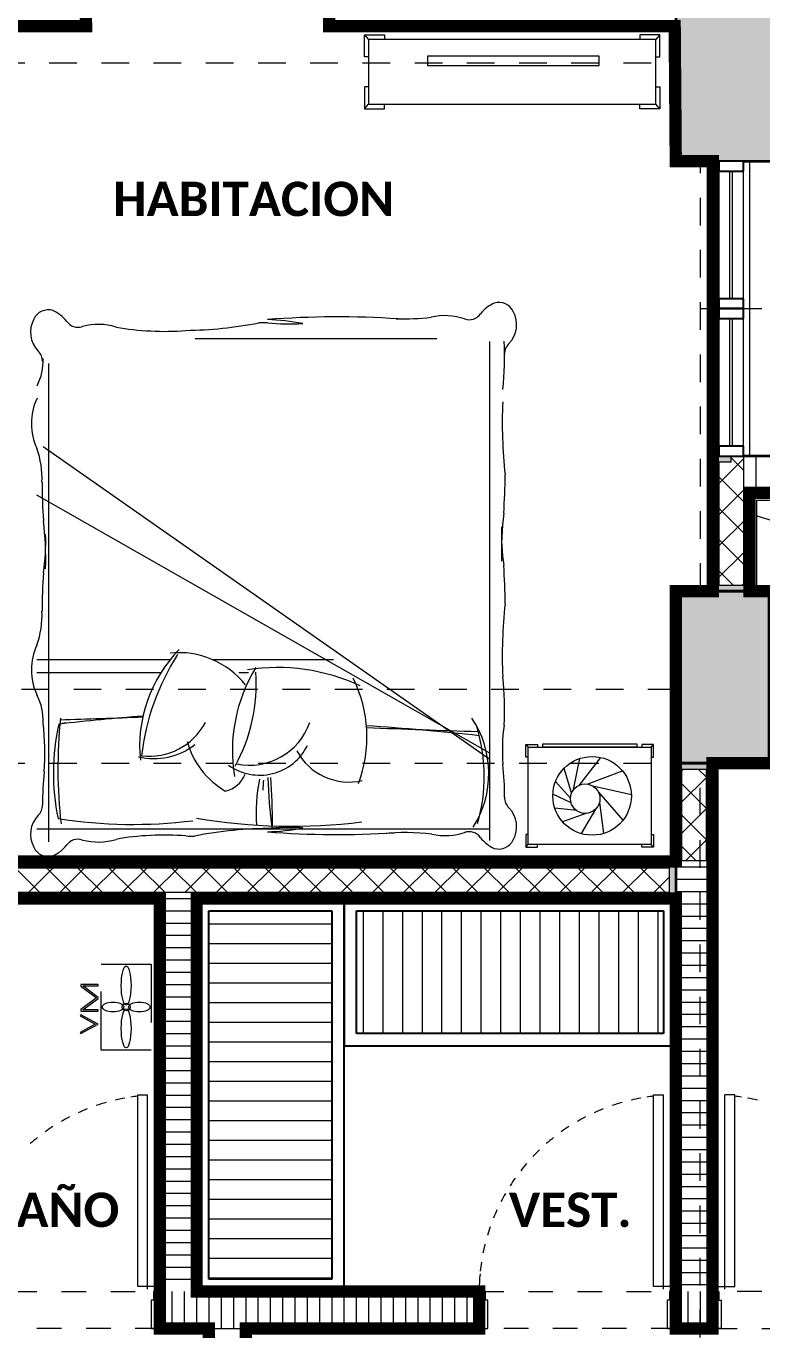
# Model space of a CAD drawing. Header units: metres. Extents: x -144 to 1000, y -717 to 29.
# Drawn here: x 844.21 to 847.21, y -562.73 to -557.42 of the extents above; entities that cross this region are included whole.
import ezdxf

# ---------------------------------------------------------------- set-up
doc = ezdxf.new("R2010")
doc.units = ezdxf.units.M
for name, pattern in [('Basculante', [0.11625, 0.075, -0.04125]), ('basculante modificado', [0.18, 0.1125, -0.0675]), ('Trazo', [0.45, 0.225, -0.225]), ('Trazo_2_', [0.47625, 0.238125, -0.238125])]:
    doc.linetypes.add(name, pattern=pattern)
doc.layers.get('0').update_dxf_attribs({"color": 1})
doc.layers.add('00-MEDICION', color=30, linetype='Continuous')
for name, color, linetype, lineweight in [('A-DETL', 1, 'Continuous', 9), ('A-DETL-GENF', 1, 'Continuous', 9), ('A-DETL-GENF-HDLN', 1, 'Trazo_2_', 9), ('A-DETL-THIN', 1, 'Continuous', 9), ('A-DOOR', 1, 'Continuous', 9), ('A-DOOR-FRAM', 1, 'Continuous', 9), ('A-DOOR-HDLN', 1, 'Trazo', 20), ('A-GENM', 1, 'Continuous', 9), ('A-GLAZ', 1, 'Continuous', 9), ('A-WALL', 4, 'Continuous', 9), ('G-ANNO-TEXT', 2, 'Continuous', 9), ('I-FURN', 2, 'Continuous', 9), ('P-SANR-FIXT', 1, 'Continuous', 9), ('S-COLS', 7, 'Continuous', 9)]:
    doc.layers.add(name, color=color, linetype=linetype, lineweight=lineweight)
doc.layers.add('A-WALL-PATT', color=7, linetype='Continuous', lineweight=35, true_color=0x9c9c9c)
doc.styles.add('Calibri_B', font='calibrib.ttf', dxfattribs={"height": 0.165})

# ---------------------------------------------------------------- blocks, each defined once
blk = doc.blocks.new('H')
at = {"layer": 'A-WALL-PATT', "lineweight": 5, "true_color": 0x747474}
for points in [[(851.1874, -500.8755), (851.2874, -500.8755), (851.2874, -500.8505), (851.1874, -500.8505), (851.1874, -500.3505), (851.2374, -500.3505), (851.2374, -500.3255), (851.1624, -500.3255), (851.1624, -500.8755)], [(851.0367, -501.9724), (851.0367, -501.5754), (851.0117, -501.5754), (851.0118, -501.9724)], [(847.5867, -502.0004), (851.0118, -502.0004), (851.0118, -501.9754), (847.5867, -501.9754)]]:
    blk.add_hatch(color=8, dxfattribs=at).paths.add_polyline_path(points)
at = {"layer": 'A-WALL-PATT', "true_color": 0x747474}
for points in [[(851.2874, -500.8755), (851.3124, -500.8755), (851.3117, -500.4755), (851.2874, -500.4755), (851.2874, -500.8505)], [(851.1617, -501.9724), (851.1617, -501.5754), (851.0367, -501.5754), (851.0367, -501.6004), (851.1367, -501.6004), (851.1367, -501.9724)]]:
    blk.add_hatch(color=8, dxfattribs=at).paths.add_polyline_path(points)
h = blk.add_hatch(color=8, dxfattribs=at)
h.paths.add_polyline_path([(849.328, -502.1254), (851.0118, -502.1254), (851.0118, -502.0004), (850.9868, -502.0004), (850.9868, -502.1004), (849.0617, -502.1004), (849.0617, -502.1254), (849.2429, -502.1254)])
h.paths.add_polyline_path([(847.6118, -502.1254), (848.9117, -502.1254), (848.9117, -502.1004), (847.6117, -502.1004), (847.6117, -502.1254)])
at = {"layer": 'S-COLS', "true_color": 0x5c5c5c}
h = blk.add_hatch(color=251, dxfattribs=at)
h.paths.add_polyline_path([(850.9115, -509.2755), (851.4115, -509.2755), (851.4115, -508.3755), (850.9115, -508.3755), (850.9115, -508.8647)])
h.paths.add_polyline_path([(833.1867, -509.2755), (833.6117, -509.2755), (833.6117, -508.3755), (833.1117, -508.3755), (833.1117, -509.2755), (833.1239, -509.2755)])
h.paths.add_polyline_path([(841.3117, -509.2754), (841.3117, -508.3754), (840.8117, -508.3754), (840.8117, -509.2754)])
h.paths.add_polyline_path([(847.6117, -501.5754), (847.6118, -501.5754), (847.6115, -498.4254), (847.1118, -498.4255), (847.1118, -501.5754), (847.4617, -501.5754)])
h.paths.add_polyline_path([(833.4615, -501.5754), (833.6116, -501.5754), (833.6116, -500.8755), (833.1116, -500.8755), (833.1116, -501.5754), (833.4596, -501.5754)])
h.paths.add_polyline_path([(839.0113, -501.5754), (839.0117, -501.5752), (839.0113, -501.0755), (837.3115, -501.0755), (837.3115, -498.9255), (839.0118, -498.9255), (839.0113, -498.4255), (837.0115, -498.4256), (837.0116, -501.5754), (838.8616, -501.5754)])
h.paths.add_polyline_path([(840.8117, -501.5754), (841.3117, -501.5754), (841.3117, -500.6754), (840.8117, -500.6754), (840.8117, -501.4679)])
h.paths.add_polyline_path([(851.0118, -501.5754), (851.4118, -501.5754), (851.4118, -500.8755), (851.0118, -500.8755), (851.0118, -501.4679)])
h.paths.add_polyline_path([(841.1617, -499.3255), (841.3118, -499.3255), (841.3118, -498.4255), (840.8118, -498.4255), (840.8118, -499.3255), (841.0117, -499.3255)])
h.paths.add_polyline_path([(833.1115, -499.1255), (833.6115, -499.1255), (833.6115, -498.4244), (833.1115, -498.4255), (833.1115, -498.636)])
h.paths.add_polyline_path([(851.2874, -499.1255), (851.4118, -499.1255), (851.4118, -498.4244), (851.0118, -498.4255), (851.0118, -499.1255), (851.2617, -499.1255)])
h.paths.add_polyline_path([(841.0117, -490.4255), (841.3117, -490.4255), (841.3117, -489.5255), (840.8117, -489.5255), (840.8117, -490.4255)])
h.paths.add_polyline_path([(851.4117, -490.4255), (851.4117, -489.5255), (850.9117, -489.5255), (850.9117, -490.4255), (851.3467, -490.4255)])
h.paths.add_polyline_path([(833.3117, -489.8255), (834.2117, -489.8255), (834.2117, -489.3255), (833.3117, -489.3255), (833.3117, -489.7155)])
at = {"layer": 'A-DETL', "color": 7, "linetype": 'basculante modificado'}
for p, q in [((847.6117, -498.7254), (851.0118, -498.7254)), ((851.1118, -500.8741), (851.1118, -499.1255)), ((851.0111, -501.2754), (847.6117, -501.2754)), ((847.6117, -501.5754), (851.0118, -501.5754)), ((851.1115, -508.3754), (851.1115, -501.5754))]:
    blk.add_line(p, q, dxfattribs=at)
at = {"layer": 'A-DETL-GENF', "lineweight": 25}
for p, q in [((851.1874, -499.1255), (851.1874, -499.1655)), ((851.2874, -499.1255), (851.1874, -499.1255)), ((851.2874, -499.1655), (851.2874, -499.1255)), ((851.1874, -499.1655), (851.2874, -499.1655)), ((851.1874, -499.6855), (851.1874, -499.7255)), ((851.2874, -499.6855), (851.1874, -499.6855)), ((851.2874, -499.7255), (851.2874, -499.6855)), ((851.1874, -499.7255), (851.2874, -499.7255)), ((851.1874, -499.7255), (851.1874, -499.7655)), ((851.2874, -499.7255), (851.1874, -499.7255)), ((851.1874, -499.7655), (851.2874, -499.7655)), ((851.2874, -499.7655), (851.2874, -499.7255)), ((851.1874, -500.2855), (851.1874, -500.3255)), ((851.2874, -500.2855), (851.1874, -500.2855)), ((851.2874, -500.3255), (851.2874, -500.2855)), ((851.1874, -500.3255), (851.2874, -500.3255))]:
    blk.add_line(p, q, dxfattribs=at)
at = {"layer": 'A-DETL-GENF'}
for p, q in [((851.1874, -499.6855), (851.1874, -499.1655)), ((851.2324, -499.6855), (851.2324, -499.1655)), ((851.2424, -499.6855), (851.2424, -499.1655)), ((851.2874, -499.6855), (851.2874, -499.1655)), ((851.1874, -500.2855), (851.1874, -499.7655)), ((851.2324, -500.2855), (851.2324, -499.7655)), ((851.2424, -500.2855), (851.2424, -499.7655)), ((851.2874, -500.2855), (851.2874, -499.7655)), ((848.661, -502.4759), (848.5903, -502.4759)), ((848.5903, -502.4759), (848.5903, -502.483)), ((848.661, -502.5281), (848.598, -502.4816)), ((848.598, -502.4816), (848.661, -502.4816)), ((848.661, -502.4816), (848.661, -502.4759)), ((848.5903, -502.483), (848.6546, -502.5305)), ((848.6546, -502.5305), (848.5903, -502.5779)), ((848.598, -502.5793), (848.661, -502.5329)), ((848.661, -502.5329), (848.661, -502.5281)), ((848.5903, -502.5779), (848.5903, -502.585)), ((848.5903, -502.585), (848.661, -502.585)), ((848.661, -502.5793), (848.598, -502.5793)), ((848.661, -502.585), (848.661, -502.5793)), ((848.5903, -502.599), (848.5876, -502.604)), ((848.5876, -502.604), (848.649, -502.6374)), ((848.649, -502.6374), (848.5876, -502.6709)), ((848.661, -502.6374), (848.5903, -502.599)), ((848.5903, -502.6759), (848.661, -502.6374)), ((848.5876, -502.6709), (848.5903, -502.6759))]:
    blk.add_line(p, q, dxfattribs=at)
at = {"layer": 'A-DETL-GENF', "color": 251, "true_color": 0x535353}
for p, q in [((849.7403, -502.6754), (849.7403, -502.1754)), ((849.8203, -502.6754), (849.8203, -502.1754)), ((849.9003, -502.6754), (849.9003, -502.1754)), ((849.9803, -502.6754), (849.9803, -502.1754)), ((850.0603, -502.6754), (850.0603, -502.1754)), ((850.1403, -502.6754), (850.1403, -502.1754)), ((850.2203, -502.6754), (850.2203, -502.1754)), ((850.3003, -502.6754), (850.3003, -502.1754)), ((850.3803, -502.6754), (850.3803, -502.1754)), ((850.4603, -502.6754), (850.4603, -502.1754)), ((850.5403, -502.6754), (850.5403, -502.1754)), ((850.6203, -502.6754), (850.6203, -502.1754)), ((850.7003, -502.6754), (850.7003, -502.1754)), ((850.7803, -502.6754), (850.7803, -502.1754)), ((850.8603, -502.6754), (850.8603, -502.1754)), ((850.9403, -502.6754), (850.9403, -502.1754)), ((849.1119, -502.2296), (849.6117, -502.2296)), ((849.1119, -502.3096), (849.6117, -502.3096)), ((849.1119, -502.3896), (849.6117, -502.3896)), ((849.1119, -502.4696), (849.6117, -502.4696)), ((849.1119, -502.5496), (849.6117, -502.5496)), ((849.1119, -502.6296), (849.6117, -502.6296)), ((849.1119, -502.7096), (849.6117, -502.7096)), ((849.1119, -502.7896), (849.6117, -502.7896)), ((849.1119, -502.8696), (849.6117, -502.8696)), ((849.1119, -502.9496), (849.6117, -502.9496)), ((849.1119, -503.0296), (849.6117, -503.0296)), ((849.1119, -503.1096), (849.6117, -503.1096)), ((849.1119, -503.1896), (849.6117, -503.1896)), ((849.1119, -503.2696), (849.6117, -503.2696)), ((849.1119, -503.3496), (849.6117, -503.3496)), ((849.1119, -503.4296), (849.6117, -503.4296)), ((849.1119, -503.5096), (849.6117, -503.5096)), ((849.1119, -503.5896), (849.6117, -503.5896)), ((849.1119, -503.6696), (849.6117, -503.6696))]:
    blk.add_line(p, q, dxfattribs=at)
at = {"layer": 'A-DETL-GENF', "linetype": 'Basculante'}
for p, q in [((848.1117, -503.7253), (848.9117, -503.7253)), ((848.9117, -503.7253), (848.9117, -503.8753)), ((850.2118, -503.8753), (850.2118, -503.7253)), ((850.2118, -503.7253), (851.0118, -503.7253)), ((851.0118, -503.7253), (851.0118, -503.8753)), ((851.1618, -503.7253), (851.1618, -503.8753)), ((851.9618, -503.7253), (851.1618, -503.7253)), ((848.9117, -503.8753), (848.1117, -503.8753)), ((851.0118, -503.8753), (850.2118, -503.8753)), ((851.1618, -503.8753), (851.9618, -503.8753))]:
    blk.add_line(p, q, dxfattribs=at)
at = {"layer": 'A-DETL-GENF'}
blk.add_circle((848.7747, -502.5673), 0.0159, dxfattribs=at)
for centre, major_axis, ratio in [((848.7747, -502.4799), (0, -0.0795), 0.25), ((848.721, -502.5673), (-0.0438, 0), 0.454545), ((848.7747, -502.6547), (0, 0.0795), 0.25), ((848.8284, -502.5673), (-0.0438, 0), 0.454545)]:
    blk.add_ellipse(centre, major_axis=major_axis, ratio=ratio, dxfattribs=at)
at = {"layer": 'A-DETL-GENF-HDLN'}
for p, q in [((848.6735, -502.7425), (848.6735, -502.3925)), ((848.6735, -502.3925), (848.8763, -502.3925)), ((848.8763, -502.3925), (848.8763, -502.7425)), ((848.8763, -502.7425), (848.6735, -502.7425))]:
    blk.add_line(p, q, dxfattribs=at)
at = {"layer": 'A-DETL-THIN'}
for p, q in [((849.6117, -502.1754), (849.1119, -502.1754)), ((849.1119, -502.1754), (849.1119, -503.6753)), ((849.6117, -503.6753), (849.6117, -502.1754)), ((850.9618, -502.1754), (849.7117, -502.1754)), ((849.7117, -502.1754), (849.7117, -502.6754)), ((850.9618, -502.6754), (850.9618, -502.1754)), ((849.7117, -502.6754), (850.9618, -502.6754)), ((849.1119, -503.6753), (849.6117, -503.6753))]:
    blk.add_line(p, q, dxfattribs=at)
at = {"layer": 'A-DOOR', "lineweight": 15}
for p, q in [((848.8217, -502.9253), (848.8617, -502.9253)), ((848.8217, -503.7053), (848.8217, -502.9253)), ((848.8617, -503.7153), (848.8617, -502.9253)), ((850.9218, -502.9253), (850.9618, -502.9253)), ((850.9218, -503.7053), (850.9218, -502.9253)), ((850.9618, -503.7153), (850.9618, -502.9253)), ((851.2518, -502.9253), (851.2118, -502.9253)), ((851.2118, -503.7153), (851.2118, -502.9253)), ((851.2518, -503.7053), (851.2518, -502.9253)), ((848.8967, -503.7053), (848.8217, -503.7053)), ((848.8967, -503.7153), (848.8967, -503.7053)), ((848.9117, -503.7153), (848.8967, -503.7153)), ((850.9968, -503.7053), (850.9218, -503.7053)), ((850.9968, -503.7153), (850.9968, -503.7053)), ((851.0118, -503.7153), (850.9968, -503.7153)), ((851.1618, -503.7153), (851.1768, -503.7153)), ((851.1768, -503.7053), (851.2518, -503.7053)), ((851.1768, -503.7153), (851.1768, -503.7053))]:
    blk.add_line(p, q, dxfattribs=at)
at = {"layer": 'A-DOOR'}
for p, q in [((848.9117, -503.7253), (848.9117, -503.8753)), ((851.0118, -503.7253), (851.0118, -503.8753)), ((851.1618, -503.7253), (851.1618, -503.8753))]:
    blk.add_line(p, q, dxfattribs=at)
for centre, start, end in [((848.9117, -503.7253), 105.8316, 108.8857), ((848.9117, -503.7253), 100.2582, 103.1511), ((848.9117, -503.7253), 100.2582, 103.1511), ((848.9117, -503.7253), 96.4594, 98.45), ((851.0118, -503.7253), 105.8316, 108.8857), ((851.0118, -503.7253), 100.2582, 103.1511), ((851.0118, -503.7253), 100.2582, 103.1511), ((851.0118, -503.7253), 96.4594, 98.45), ((851.1618, -503.7253), 81.55, 83.5406), ((851.1618, -503.7253), 76.8489, 79.7418), ((851.1618, -503.7253), 76.8489, 79.7418), ((848.9117, -503.7253), 111.7283, 114.5549), ((851.0118, -503.7253), 111.7283, 114.5549), ((848.9117, -503.7253), 122.9441, 125.7122), ((848.9117, -503.7253), 117.366, 120.1622), ((851.0118, -503.7253), 122.9441, 125.7122), ((851.0118, -503.7253), 117.366, 120.1622), ((848.9117, -503.7253), 128.4672, 131.2097), ((851.0118, -503.7253), 128.4672, 131.2097), ((851.0118, -503.7253), 133.9406, 136.6605), ((851.0118, -503.7253), 139.3702, 142.0705), ((851.0118, -503.7253), 144.7622, 147.4462), ((851.0118, -503.7253), 150.1233, 152.7944), ((851.0118, -503.7253), 155.4605, 158.1223), ((851.0118, -503.7253), 160.7809, 163.4371), ((851.0118, -503.7253), 166.0919, 168.7462), ((851.0118, -503.7253), 171.4009, 174.0571), ((851.0118, -503.7253), 174.8602, 180)]:
    blk.add_arc(centre, 0.8, start, end, dxfattribs=at)
at = {"layer": 'A-DOOR-FRAM'}
for p, q in [((848.9117, -503.7253), (848.8867, -503.7253)), ((848.8867, -503.7253), (848.8867, -503.7603)), ((850.2368, -503.7253), (850.2118, -503.7253)), ((850.2368, -503.7603), (850.2368, -503.7253)), ((851.0118, -503.7253), (850.9868, -503.7253)), ((850.9868, -503.7253), (850.9868, -503.7603)), ((851.1618, -503.7253), (851.1868, -503.7253)), ((851.1868, -503.7253), (851.1868, -503.7603)), ((848.8867, -503.7603), (848.8767, -503.7603)), ((848.8767, -503.7603), (848.8767, -503.8753)), ((850.2468, -503.7603), (850.2368, -503.7603)), ((850.2468, -503.8753), (850.2468, -503.7603)), ((850.9868, -503.7603), (850.9768, -503.7603)), ((850.9768, -503.7603), (850.9768, -503.8753)), ((851.1868, -503.7603), (851.1968, -503.7603)), ((851.1968, -503.7603), (851.1968, -503.8753)), ((848.8767, -503.8753), (848.9117, -503.8753)), ((850.2118, -503.8753), (850.2468, -503.8753)), ((850.9768, -503.8753), (851.0118, -503.8753)), ((851.1968, -503.8753), (851.1618, -503.8753))]:
    blk.add_line(p, q, dxfattribs=at)
at = {"layer": 'A-DOOR-HDLN'}
blk.add_line((850.2118, -503.8753), (850.2118, -503.7253), dxfattribs=at)
at = {"layer": 'A-GENM', "lineweight": 25}
for p, q in [((849.6617, -502.1254), (849.0617, -502.1254)), ((849.0617, -502.1254), (849.0617, -503.7253)), ((849.6617, -503.7253), (849.6617, -502.1254)), ((851.0118, -502.1254), (849.6617, -502.1254)), ((849.6617, -502.1254), (849.6617, -502.7254)), ((851.0118, -502.7254), (851.0118, -502.1254)), ((849.1117, -502.1754), (849.6117, -502.1754)), ((849.1117, -503.6753), (849.1117, -502.1754)), ((849.6117, -502.1754), (849.6117, -503.6753)), ((849.7117, -502.6754), (849.7117, -502.1754)), ((849.7117, -502.1754), (850.9618, -502.1754)), ((850.9618, -502.1754), (850.9618, -502.6754)), ((850.9618, -502.6754), (849.7117, -502.6754)), ((849.6617, -502.7254), (851.0118, -502.7254)), ((849.6117, -503.6753), (849.1117, -503.6753)), ((849.0617, -503.7253), (849.6617, -503.7253))]:
    blk.add_line(p, q, dxfattribs=at)
at = {"layer": 'A-GLAZ'}
for p, q in [((851.1874, -499.1255), (851.2874, -499.1255)), ((851.1874, -499.1255), (851.1874, -499.7255)), ((851.2874, -499.7255), (851.2874, -499.1255)), ((851.1124, -499.7255), (851.3624, -499.7255)), ((851.1874, -499.7255), (851.2874, -499.7255)), ((851.1874, -499.7255), (851.2874, -499.7255)), ((851.1874, -499.7255), (851.1874, -500.3255)), ((851.2874, -500.3255), (851.2874, -499.7255)), ((851.1874, -500.3255), (851.2874, -500.3255))]:
    blk.add_line(p, q, dxfattribs=at)
at = {"layer": 'A-WALL'}
for p, q in [((851.1624, -500.3255), (851.1624, -499.1255)), ((851.3124, -499.1255), (851.3124, -500.3255)), ((851.1874, -500.3505), (851.1874, -500.8505)), ((851.2374, -500.3505), (851.1874, -500.3505)), ((851.2374, -500.3505), (851.2374, -500.3255)), ((851.2874, -500.3255), (851.2874, -500.8505)), ((851.3124, -500.4755), (851.2874, -500.4755)), ((851.1874, -500.8505), (851.2874, -500.8505)), ((851.0367, -501.9724), (851.0367, -501.6004)), ((851.1367, -501.6004), (851.0367, -501.6004)), ((851.1367, -501.9724), (851.1367, -501.6004)), ((847.5867, -502.0004), (850.9868, -502.0004)), ((850.9868, -502.1004), (850.9868, -502.0004)), ((851.1618, -501.9724), (851.0117, -501.9724)), ((847.4617, -502.1004), (850.9868, -502.1004)), ((848.9117, -502.1254), (848.9117, -502.1004)), ((849.0617, -502.1254), (849.0617, -502.1004))]:
    blk.add_line(p, q, dxfattribs=at)
at = {"layer": 'A-WALL', "lineweight": 35}
for p, q in [((851.1624, -500.3255), (851.1624, -500.8755)), ((851.1874, -500.3255), (851.1624, -500.3255)), ((852.8117, -500.3255), (851.2874, -500.3255)), ((851.3124, -500.4755), (852.6617, -500.4755)), ((851.3124, -500.8755), (851.3124, -500.4755)), ((851.1624, -500.8755), (851.3124, -500.8755)), ((851.0117, -501.5754), (851.0117, -501.9724)), ((851.1617, -501.5754), (851.0117, -501.5754)), ((851.1617, -501.9724), (851.1617, -501.5754)), ((851.0118, -501.9754), (847.6117, -501.9754)), ((851.0118, -501.9724), (851.0118, -503.8753)), ((851.1618, -503.8753), (851.1618, -501.9724)), ((847.6117, -502.1254), (848.9117, -502.1254)), ((848.9117, -502.1254), (848.9117, -503.8753)), ((849.0617, -502.1254), (851.0118, -502.1254)), ((849.0617, -503.7253), (849.0617, -502.1254)), ((850.2118, -503.7253), (849.0617, -503.7253)), ((850.2118, -503.8753), (850.2118, -503.7253)), ((848.9117, -503.8753), (849.1117, -503.8753)), ((849.1117, -503.8753), (849.1117, -503.9753)), ((849.2617, -503.8753), (850.2118, -503.8753)), ((849.2617, -503.9753), (849.2617, -503.8753)), ((851.0118, -503.8753), (851.1618, -503.8753))]:
    blk.add_line(p, q, dxfattribs=at)
at = {"layer": 'A-WALL-PATT', "color": 1, "lineweight": 5, "true_color": 0xff0000}
for p, q in [((851.1874, -500.4367), (851.2874, -500.3367)), ((851.2874, -500.3831), (851.2374, -500.3331)), ((851.2874, -500.5104), (851.1874, -500.4104)), ((851.1874, -500.564), (851.2874, -500.464)), ((851.2874, -500.6376), (851.1874, -500.5376)), ((851.1874, -500.6913), (851.2874, -500.5913)), ((851.2874, -500.7649), (851.1874, -500.6649)), ((851.1874, -500.8186), (851.2874, -500.7186)), ((851.2457, -500.8505), (851.1874, -500.7922)), ((851.2827, -500.8505), (851.2874, -500.8458)), ((851.0367, -501.6057), (851.0419, -501.6004)), ((851.0367, -501.733), (851.1367, -501.633)), ((851.1367, -501.6324), (851.1047, -501.6004)), ((851.1367, -501.7597), (851.0367, -501.6597)), ((851.0367, -501.8602), (851.1367, -501.7602)), ((851.1367, -501.887), (851.0367, -501.787)), ((851.0518, -501.9724), (851.1367, -501.8875)), ((851.0948, -501.9724), (851.0367, -501.9143)), ((848.4227, -502.1004), (848.3227, -502.0004)), ((848.3782, -502.1004), (848.4782, -502.0004)), ((848.55, -502.1004), (848.45, -502.0004)), ((848.5055, -502.1004), (848.6055, -502.0004)), ((848.6773, -502.1004), (848.5773, -502.0004)), ((848.6327, -502.1004), (848.7327, -502.0004)), ((848.8045, -502.1004), (848.7045, -502.0004)), ((848.76, -502.1004), (848.86, -502.0004)), ((848.9318, -502.1004), (848.8318, -502.0004)), ((848.8873, -502.1004), (848.9873, -502.0004)), ((849.0591, -502.1004), (848.9591, -502.0004)), ((849.0146, -502.1004), (849.1146, -502.0004)), ((849.1864, -502.1004), (849.0864, -502.0004)), ((849.1418, -502.1004), (849.2418, -502.0004)), ((849.3136, -502.1004), (849.2136, -502.0004)), ((849.2691, -502.1004), (849.3691, -502.0004)), ((849.4409, -502.1004), (849.3409, -502.0004)), ((849.3964, -502.1004), (849.4964, -502.0004)), ((849.5682, -502.1004), (849.4682, -502.0004)), ((849.5237, -502.1004), (849.6237, -502.0004)), ((849.6955, -502.1004), (849.5955, -502.0004)), ((849.651, -502.1004), (849.751, -502.0004)), ((849.8228, -502.1004), (849.7228, -502.0004)), ((849.7782, -502.1004), (849.8782, -502.0004)), ((849.95, -502.1004), (849.85, -502.0004)), ((849.9055, -502.1004), (850.0055, -502.0004)), ((850.0773, -502.1004), (849.9773, -502.0004)), ((850.0328, -502.1004), (850.1328, -502.0004)), ((850.2046, -502.1004), (850.1046, -502.0004)), ((850.1601, -502.1004), (850.2601, -502.0004)), ((850.3319, -502.1004), (850.2319, -502.0004)), ((850.2874, -502.1004), (850.3874, -502.0004)), ((850.4592, -502.1004), (850.3592, -502.0004)), ((850.4146, -502.1004), (850.5146, -502.0004)), ((850.5864, -502.1004), (850.4864, -502.0004)), ((850.5419, -502.1004), (850.6419, -502.0004)), ((850.7137, -502.1004), (850.6137, -502.0004)), ((850.6692, -502.1004), (850.7692, -502.0004)), ((850.841, -502.1004), (850.741, -502.0004)), ((850.7965, -502.1004), (850.8965, -502.0004)), ((850.9683, -502.1004), (850.8683, -502.0004)), ((850.9238, -502.1004), (850.9868, -502.0374))]:
    blk.add_line(p, q, dxfattribs=at)
at = {"layer": 'A-WALL-PATT', "color": 8, "lineweight": 5, "true_color": 0x727272}
for p, q in [((851.3373, -500.3255), (851.3373, -500.4755)), ((851.1618, -501.9986), (851.0118, -501.9986)), ((851.1618, -502.0486), (851.0118, -502.0486)), ((851.1618, -502.0986), (851.0118, -502.0986)), ((848.9117, -502.1256), (849.0617, -502.1256)), ((851.1618, -502.1486), (851.0118, -502.1486)), ((848.9117, -502.1756), (849.0617, -502.1756)), ((851.1618, -502.1986), (851.0118, -502.1986)), ((848.9117, -502.2256), (849.0617, -502.2256)), ((851.1618, -502.2486), (851.0118, -502.2486)), ((848.9117, -502.2756), (849.0617, -502.2756)), ((851.1618, -502.2986), (851.0118, -502.2986)), ((848.9117, -502.3256), (849.0617, -502.3256)), ((848.9117, -502.3756), (849.0617, -502.3756)), ((851.1618, -502.3486), (851.0118, -502.3486)), ((848.9117, -502.4256), (849.0617, -502.4256)), ((851.1618, -502.3986), (851.0118, -502.3986)), ((848.9117, -502.4756), (849.0617, -502.4756)), ((851.1618, -502.4486), (851.0118, -502.4486)), ((848.9117, -502.5256), (849.0617, -502.5256)), ((851.1618, -502.4986), (851.0118, -502.4986)), ((848.9117, -502.5756), (849.0617, -502.5756)), ((851.1618, -502.5486), (851.0118, -502.5486)), ((848.9117, -502.6256), (849.0617, -502.6256)), ((851.1618, -502.5986), (851.0118, -502.5986)), ((848.9117, -502.6756), (849.0617, -502.6756)), ((851.1618, -502.6486), (851.0118, -502.6486)), ((848.9117, -502.7256), (849.0617, -502.7256)), ((851.1618, -502.6986), (851.0118, -502.6986)), ((848.9117, -502.7756), (849.0617, -502.7756)), ((851.1618, -502.7486), (851.0118, -502.7486)), ((851.1618, -502.7986), (851.0118, -502.7986)), ((848.9117, -502.8256), (849.0617, -502.8256)), ((851.1618, -502.8486), (851.0118, -502.8486)), ((848.9117, -502.8756), (849.0617, -502.8756)), ((851.1618, -502.8986), (851.0118, -502.8986)), ((848.9117, -502.9256), (849.0617, -502.9256)), ((851.1618, -502.9486), (851.0118, -502.9486)), ((848.9117, -502.9756), (849.0617, -502.9756)), ((851.1618, -502.9986), (851.0118, -502.9986)), ((848.9117, -503.0256), (849.0617, -503.0256)), ((851.1618, -503.0486), (851.0118, -503.0486)), ((848.9117, -503.0756), (849.0617, -503.0756)), ((851.1618, -503.0986), (851.0118, -503.0986)), ((848.9117, -503.1256), (849.0617, -503.1256)), ((851.1618, -503.1486), (851.0118, -503.1486)), ((848.9117, -503.1756), (849.0617, -503.1756)), ((851.1618, -503.1986), (851.0118, -503.1986)), ((848.9117, -503.2256), (849.0617, -503.2256)), ((848.9117, -503.2756), (849.0617, -503.2756)), ((851.1618, -503.2486), (851.0118, -503.2486)), ((848.9117, -503.3256), (849.0617, -503.3256)), ((851.1618, -503.2986), (851.0118, -503.2986)), ((848.9117, -503.3756), (849.0617, -503.3756)), ((851.1618, -503.3486), (851.0118, -503.3486)), ((848.9117, -503.4256), (849.0617, -503.4256)), ((851.1618, -503.3986), (851.0118, -503.3986)), ((848.9117, -503.4756), (849.0617, -503.4756)), ((851.1618, -503.4486), (851.0118, -503.4486)), ((848.9117, -503.5256), (849.0617, -503.5256)), ((851.1618, -503.4986), (851.0118, -503.4986)), ((848.9117, -503.5756), (849.0617, -503.5756)), ((851.1618, -503.5486), (851.0118, -503.5486)), ((848.9117, -503.6256), (849.0617, -503.6256)), ((851.1618, -503.5986), (851.0118, -503.5986)), ((851.1618, -503.6486), (851.0118, -503.6486)), ((848.9117, -503.6756), (849.0617, -503.6756)), ((851.1618, -503.6986), (851.0118, -503.6986)), ((848.9613, -503.7253), (848.9613, -503.8753)), ((849.0113, -503.7253), (849.0113, -503.8753)), ((849.0613, -503.7253), (849.0613, -503.8753)), ((849.1113, -503.7253), (849.1113, -503.8753)), ((849.1613, -503.7253), (849.1613, -503.8753)), ((849.2113, -503.7253), (849.2113, -503.8753)), ((849.2613, -503.7253), (849.2613, -503.8753)), ((849.3113, -503.7253), (849.3113, -503.8753)), ((849.3613, -503.7253), (849.3613, -503.8753)), ((849.4113, -503.7253), (849.4113, -503.8753)), ((849.4613, -503.7253), (849.4613, -503.8753)), ((849.5113, -503.7253), (849.5113, -503.8753)), ((849.5613, -503.7253), (849.5613, -503.8753)), ((849.6113, -503.7253), (849.6113, -503.8753)), ((849.6613, -503.7253), (849.6613, -503.8753)), ((849.7113, -503.7253), (849.7113, -503.8753)), ((849.7613, -503.7253), (849.7613, -503.8753)), ((849.8113, -503.7253), (849.8113, -503.8753)), ((849.8613, -503.7253), (849.8613, -503.8753)), ((849.9113, -503.7253), (849.9113, -503.8753)), ((849.9613, -503.7253), (849.9613, -503.8753)), ((850.0113, -503.7253), (850.0113, -503.8753)), ((850.0613, -503.7253), (850.0613, -503.8753)), ((850.1113, -503.7253), (850.1113, -503.8753)), ((850.1613, -503.7253), (850.1613, -503.8753)), ((850.2113, -503.7253), (850.2113, -503.8753)), ((851.0613, -503.7253), (851.0613, -503.8753)), ((851.1113, -503.7253), (851.1113, -503.8753)), ((851.1613, -503.7253), (851.1613, -503.8753)), ((849.1117, -503.8756), (849.2617, -503.8756))]:
    blk.add_line(p, q, dxfattribs=at)
at = {"layer": 'I-FURN'}
for p, q in [((849.7443, -498.6114), (849.8258, -498.6114)), ((849.7443, -498.701), (849.7443, -498.6114)), ((849.7443, -498.6114), (849.7613, -498.6301)), ((850.9302, -498.6301), (849.7613, -498.6301)), ((849.7613, -498.6301), (849.7613, -498.8938)), ((849.8258, -498.6114), (849.8258, -498.6301)), ((850.8657, -498.6114), (850.8657, -498.6301)), ((850.9472, -498.6114), (850.8657, -498.6114)), ((850.9472, -498.6114), (850.9302, -498.6301)), ((850.9302, -498.8938), (850.9302, -498.6301)), ((850.9472, -498.701), (850.9472, -498.6114)), ((849.7613, -498.701), (849.7443, -498.701)), ((850.7002, -498.6973), (850.0013, -498.6973)), ((850.0013, -498.6973), (850.0013, -498.7365)), ((850.7002, -498.7365), (850.7002, -498.6973)), ((850.9302, -498.701), (850.9472, -498.701)), ((850.0013, -498.7365), (850.7002, -498.7365)), ((849.7443, -498.8229), (849.7443, -498.9125)), ((849.7613, -498.8229), (849.7443, -498.8229)), ((850.9302, -498.8229), (850.9472, -498.8229)), ((850.9472, -498.8229), (850.9472, -498.9125)), ((849.7443, -498.9125), (849.7613, -498.8938)), ((849.7443, -498.9125), (849.8258, -498.9125)), ((849.7613, -498.8938), (850.9302, -498.8938)), ((849.8258, -498.9125), (849.8258, -498.8938)), ((850.8657, -498.9125), (850.8657, -498.8938)), ((850.9472, -498.9125), (850.8657, -498.9125)), ((850.9472, -498.9125), (850.9302, -498.8938)), ((850.0397, -499.848), (849.0556, -499.848)), ((850.2545, -501.8896), (850.2545, -499.8598)), ((848.4595, -501.8946), (848.4595, -499.9485)), ((850.2545, -501.5601), (848.4376, -500.2876)), ((850.2545, -501.5348), (848.4108, -500.4846)), ((848.9538, -501.1545), (848.4108, -501.1545)), ((849.6181, -501.1545), (849.128, -501.1545)), ((848.916, -501.2075), (848.4108, -501.2075)), ((849.2726, -501.2075), (849.234, -501.2075)), ((850.4018, -501.4986), (850.4117, -501.5095)), ((850.4018, -501.4986), (850.4494, -501.4986)), ((850.4018, -501.551), (850.4018, -501.4986)), ((850.4117, -501.5095), (850.9117, -501.5095)), ((850.4117, -501.9067), (850.4117, -501.5095)), ((850.4494, -501.4986), (850.4494, -501.5095)), ((850.4706, -501.4968), (850.8528, -501.4968)), ((850.4706, -501.5095), (850.4706, -501.4968)), ((850.8528, -501.5095), (850.4706, -501.5095)), ((850.8528, -501.4968), (850.8528, -501.5095)), ((850.874, -501.4986), (850.874, -501.5095)), ((850.9217, -501.4986), (850.874, -501.4986)), ((850.9117, -501.5095), (850.9217, -501.4986)), ((850.9117, -501.5095), (850.9117, -501.9067)), ((850.9217, -501.551), (850.9217, -501.4986)), ((850.4117, -501.551), (850.4018, -501.551)), ((850.5958, -501.6827), (850.6212, -501.5563)), ((850.6187, -501.6659), (850.7063, -501.5521)), ((850.9117, -501.551), (850.9217, -501.551)), ((850.588, -501.6961), (850.5569, -501.5963)), ((850.6507, -501.6599), (850.7945, -501.6062)), ((850.5833, -501.7172), (850.5221, -501.6496)), ((850.6737, -501.6677), (850.8313, -501.7032)), ((850.5857, -501.7363), (850.5114, -501.7008)), ((850.6975, -501.6938), (850.7969, -501.8074)), ((850.7013, -501.7347), (850.7182, -501.8612)), ((850.6086, -501.7684), (850.5191, -501.7579)), ((850.65, -501.7791), (850.551, -501.8138)), ((850.6853, -501.7622), (850.6263, -501.8618)), ((849.0556, -501.8434), (848.4108, -501.8434)), ((850.2545, -501.8434), (848.5397, -501.8434)), ((850.4018, -501.8652), (850.4018, -501.9176)), ((850.4117, -501.8652), (850.4018, -501.8652)), ((850.9117, -501.8652), (850.9217, -501.8652)), ((850.9217, -501.8652), (850.9217, -501.9176)), ((850.4018, -501.9176), (850.4117, -501.9067)), ((850.4018, -501.9176), (850.4494, -501.9176)), ((850.9117, -501.9067), (850.4117, -501.9067)), ((850.4494, -501.9176), (850.4494, -501.9067)), ((850.874, -501.9176), (850.874, -501.9067)), ((850.9217, -501.9176), (850.874, -501.9176)), ((850.9217, -501.9176), (850.9117, -501.9067))]:
    blk.add_line(p, q, dxfattribs=at)
for centre, radius in [((850.6713, -501.7082), 0.16), ((850.6433, -501.7195), 0.06)]:
    blk.add_circle(centre, radius, dxfattribs=at)
for centre, radius, start, end in [((850.331, -499.835), 0.1443, 113.7061, 141.956), ((850.2919, -499.7644), 0.0644, 24.6552, 107.0582), ((848.4959, -499.8211), 0.1105, 151.2787, 224.2159), ((848.4576, -499.7948), 0.0644, 72.9418, 155.3448), ((848.4184, -499.8654), 0.1443, 38.044, 66.2939), ((849.6337, -503.4419), 3.683, 86.1316, 94.4267), ((849.3112, -500.7848), 1.0156, 79.6685, 87.8399), ((849.9038, -498.7939), 0.9731, 268.2676, 276.6158), ((850.0723, -500.0001), 0.2462, 71.0588, 103.2408), ((850.1711, -499.7146), 0.0559, 250.2311, 325.8644), ((850.2535, -499.7906), 0.1105, 315.7841, 28.7213), ((848.5784, -499.7451), 0.0559, 214.1356, 289.7689), ((848.661, -500.0355), 0.2462, 72.8192, 105.0013), ((848.912, -498.8437), 0.9731, 259.4443, 267.7924), ((848.9325, -498.8436), 0.9742, 266.5835, 275.0474), ((848.9938, -498.1364), 1.6778, 270.8346, 281.0225), ((849.3241, -500.6309), 0.8477, 88.2758, 90.6397), ((849.4353, -498.8132), 0.9742, 264.9526, 273.4165), ((849.2234, -499.9252), 1.0916, 353.2091, 3.5535), ((850.3723, -499.9091), 0.0572, 133.7565, 181.4444), ((848.2185, -499.9388), 0.2183, 332.5424, 2.8438), ((848.3771, -499.9395), 0.0572, 358.5556, 46.2435), ((848.6088, -500.1859), 0.219, 153.8724, 182.0368), ((852.2875, -500.1873), 1.9819, 177.5987, 186.2011), ((848.5901, -500.2029), 0.2003, 177.3508, 206.953), ((848.0619, -500.4168), 0.3706, 357.672, 19.3936), ((847.9435, -500.391), 2.3738, 355.9688, 359.7495), ((850.806, -500.4215), 2.3738, 180.2505, 184.0312), ((851.668, -500.7166), 1.3659, 173.3302, 181.5425), ((847.0814, -500.747), 1.3659, 358.4575, 6.6698), ((851.1799, -500.6428), 0.8777, 178.077, 188.3227), ((847.5696, -500.6732), 0.8777, 351.6773, 1.923), ((847.9435, -500.9367), 2.3738, 0.2505, 4.0312), ((850.806, -500.9671), 2.3738, 175.9688, 179.7495), ((852.2875, -501.1404), 1.9819, 173.7989, 182.4013), ((848.0619, -500.9718), 0.3706, 340.6064, 2.328), ((848.5901, -501.1857), 0.2003, 153.047, 182.6492), ((849.3913, -501.5066), 0.5616, 135.5269, 185.813), ((849.8046, -501.658), 0.9739, 147.3804, 173.3354), ((848.9887, -501.4736), 0.3482, 38.7278, 95.6813), ((848.6088, -501.2027), 0.219, 177.9632, 206.1276), ((849.8588, -501.5255), 0.6518, 148.6542, 189.1977), ((848.6163, -501.2541), 0.6879, 331.0456, 4.1497), ((849.3919, -501.9717), 0.7857, 64.7809, 99.0606), ((849.2201, -501.4685), 0.5349, 339.3026, 26.5026), ((849.2234, -501.3525), 1.0916, 356.4465, 6.7909), ((848.2185, -501.3998), 0.2183, 357.1562, 27.4576), ((847.2332, -501.5397), 1.2103, 356.6495, 6.12), ((849.3885, -501.6155), 0.9098, 167.3175, 191.7435), ((850.4923, -501.5973), 1.9954, 174.0935, 186.4707), ((849.7005, -512.4073), 11.0568, 94.44649, 96.22843), ((848.7924, -503.0131), 1.6237, 99.3292, 100.3406), ((846.4314, -437.0334), 64.3987, 271.845623, 272.145819), ((848.8684, -501.2873), 0.2596, 263.1126, 332.0001), ((849.2776, -501.3241), 0.2591, 258.0413, 340.8342), ((849.8452, -501.618), 0.4055, 327.51, 33.8336), ((851.0814, -501.5234), 0.7754, 172.3521, 184.1859), ((849.0123, -512.455), 11.0568, 83.77157, 86.15878), ((852.2815, -437.0811), 64.3987, 267.750331, 268.154377), ((849.5417, -501.6296), 0.6905, 343.9263, 17.1409), ((848.8886, -501.288), 0.2687, 256.3296, 308.0812), ((849.3482, -501.3976), 0.3369, 195.4018, 239.7122), ((849.318, -501.4069), 0.2171, 234.1671, 333.8421), ((849.6804, -501.4136), 0.2382, 207.7042, 283.4903), ((849.0475, -501.7132), 1.2676, 359.9592, 6.0322), ((849.702, -501.7436), 1.2676, 173.9678, 180.0408), ((849.1546, -501.579), 0.1121, 282.1757, 338.3207), ((850.0816, -501.7859), 0.778, 169.1667, 183.123), ((848.5672, -501.6226), 0.7676, 355.3746, 358.3876), ((850.9216, -501.6076), 1.57, 180.9447, 188.5428), ((846.3318, -501.8338), 3.0385, 0.1063, 3.7762), ((850.3723, -501.7155), 0.0572, 178.5556, 226.2435), ((848.4959, -501.8644), 0.1105, 135.7841, 208.7213), ((848.3771, -501.746), 0.0572, 313.7565, 1.4444), ((850.2535, -501.8339), 0.1105, 331.2787, 44.2159), ((848.8018, -499.8665), 1.9579, 261.0669, 277.1609), ((849.374, -503.5186), 1.6778, 90.1698, 101.0225), ((849.4507, -499.5109), 2.3207, 260.3285, 277.0141), ((849.3112, -500.8398), 1.0156, 272.1601, 280.3315), ((849.4353, -502.8114), 0.9742, 86.5835, 93.9108), ((848.5784, -501.9404), 0.0559, 70.2311, 145.8644), ((848.661, -501.65), 0.2462, 254.9987, 287.1808), ((848.912, -502.8418), 0.9731, 92.2076, 100.5557), ((848.9325, -502.8419), 0.9742, 84.9526, 93.4165), ((849.0438, -501.0241), 0.8477, 268.2758, 270.6397), ((849.6337, -498.1827), 3.683, 265.5733, 273.6214), ((849.9128, -502.8308), 0.9731, 83.7167, 95.4894), ((850.0743, -501.6236), 0.2462, 257.0916, 289.2737), ((850.1711, -501.9099), 0.0559, 34.1356, 109.7689), ((850.331, -501.7896), 0.1443, 218.044, 246.2939), ((850.2919, -501.8602), 0.0644, 252.9418, 335.3448), ((848.4576, -501.8906), 0.0644, 204.6552, 287.0582), ((848.4184, -501.8201), 0.1443, 293.7061, 321.956)]:
    blk.add_arc(centre, radius, start, end, dxfattribs=at)
at = {"layer": 'P-SANR-FIXT'}
for p, q in [((851.3417, -500.8755), (851.3417, -500.5055)), ((851.3417, -500.5055), (852.6317, -500.5055)), ((851.3417, -500.5683), (852.4019, -500.8924))]:
    blk.add_line(p, q, dxfattribs=at)
at = {"layer": 'S-COLS', "lineweight": 35}
for p, q in [((851.0118, -498.4244), (851.0118, -499.1255)), ((851.0118, -499.1255), (851.1874, -499.1255)), ((851.2874, -499.1255), (851.4118, -499.1255)), ((851.0118, -500.8755), (851.0118, -501.5754)), ((851.4118, -500.8755), (851.0118, -500.8755)), ((851.0118, -501.5754), (851.4118, -501.5754))]:
    blk.add_line(p, q, dxfattribs=at)
at = {"layer": 'G-ANNO-TEXT', "style": 'Calibri_B'}
for s, p in [('HABITACION', (848.7217, -499.3488)), ('½BAÑO', (848.0576, -503.4627)), ('VEST.', (850.3324, -503.4627))]:
    blk.add_text(s, height=0.14, dxfattribs=at).set_placement(p)

msp = doc.modelspace()

# ---------------------------------------------------------------- linework, layer by layer
at = {"layer": '00-MEDICION', "const_width": 0.05}
for points in [[(845.4477, -557.269), (845.4477, -557.419), (846.8535, -557.419), (846.8579, -557.969), (847.0085, -557.969), (847.0085, -559.719), (846.8579, -559.719), (846.8579, -560.819), (843.4578, -560.819), (843.4579, -557.419), (844.4577, -557.419), (844.4554, -557.269)], [(845.1078, -562.8189), (845.1074, -562.7191), (846.0574, -562.7189), (846.0574, -562.5689), (844.9078, -562.5689), (844.9078, -560.9691), (846.8579, -560.9691), (846.8579, -562.7189), (847.0074, -562.7189), (847.0074, -560.419), (847.2576, -560.419), (847.2576, -559.719), (847.1585, -559.719), (847.1585, -559.319), (848.5078, -559.319), (848.5074, -562.5689), (847.8079, -562.5689), (847.8079, -562.7189), (848.4074, -562.7189), (848.4078, -567.219)], [(839.9685, -562.6939), (843.9574, -562.7189), (843.9574, -562.5689), (843.4574, -562.5689), (843.4578, -560.9691), (844.7578, -560.9691), (844.7578, -562.7189), (844.9574, -562.7189), (844.9578, -562.8189)]]:
    msp.add_lwpolyline(points, dxfattribs=at)

# ---------------------------------------------------------------- block references
at = {"color": 3}
msp.add_blockref('H', (-4.1539, -58.8435), dxfattribs=at)

doc.saveas('drawing.dxf')
